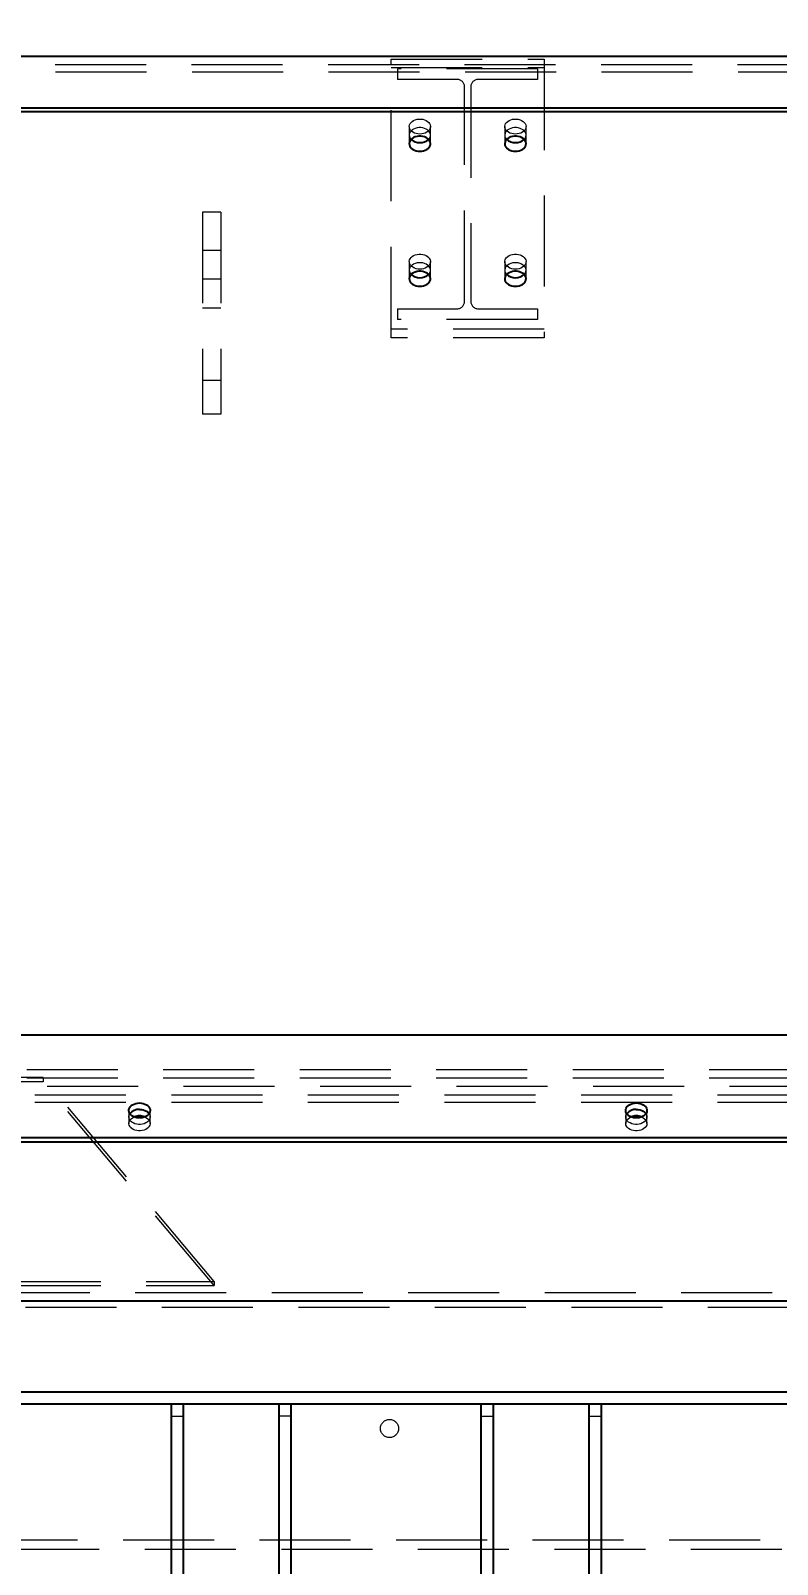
# Model space of a CAD drawing. Header units: millimetres. Extents: x 1293 to 41893, y 1011 to 26911.
# Drawn here: x 9576 to 10097, y 7712 to 8782 of the extents above; entities that cross this region are included whole.
import ezdxf

# ---------------------------------------------------------------- set-up
doc = ezdxf.new("R2010")
doc.units = ezdxf.units.MM
doc.header["$LTSCALE"] = 50
doc.linetypes.add('HIDDEN', pattern=[1.905, 1.27, -0.635])
doc.layers.add('CAPA_1', color=7, linetype='Continuous')
doc.layers.add('MAQUINAS', color=11, linetype='Continuous')
doc.styles.add('SLDTEXTSTYLE0', font='TXT', dxfattribs={"width": 0.75})
doc.dimstyles.new('SLDDIMSTYLE0', dxfattribs={"dimtxt": 100, "dimasz": 100, "dimexe": 0, "dimexo": 0.0625, "dimgap": 25, "dimtad": 2, "dimdec": 0, "dimlfac": 1.5, "dimrnd": 1e-09, "dimzin": 12, "dimdsep": 46, "dimtxsty": 'SLDTEXTSTYLE0', "dimsah": 1, "dimcen": 0.09, "dimadec": 0, "dimazin": 3, "dimtfac": 1, "dimtdec": 0, "dimtofl": 0, "dimtmove": 0, "dimatfit": 3, "dimfxl": 1, "dimfrac": 2, "dimtolj": 1, "dimtzin": 12, "dimarcsym": 0})

# ---------------------------------------------------------------- blocks, each defined once
blk = doc.blocks.new('_D_15')
at = {"layer": 'CAPA_1', "transparency": 16777216}
for p, q in [((6530.1, 8742.4), (6530.1, 9415.6)), ((16745.2, 6492), (16745.2, 9415.6)), ((6530.1, 9365.6), (16745.2, 9365.6))]:
    blk.add_line(p, q, dxfattribs=at)
for points in [[(6530.1, 9365.6), (6630.1, 9350.3), (6630.1, 9381)], [(16745.2, 9365.6), (16645.2, 9381), (16645.2, 9350.3)]]:
    blk.add_solid(points, dxfattribs=at)
at = {"layer": 'CAPA_1', "transparency": 16777216, "insert": (11452.9, 9494.6), "char_height": 100, "attachment_point": 1, "style": 'SLDTEXTSTYLE0'}
blk.add_mtext('15323', dxfattribs=at)
blk = doc.blocks.new('_D_16')
at = {"layer": 'CAPA_1', "transparency": 16777216}
for p, q in [((6530.1, 8742.4), (6530.1, 9115.6)), ((10510.5, 8346.2), (10510.5, 9115.6)), ((10510.5, 9065.6), (6530.1, 9065.6))]:
    blk.add_line(p, q, dxfattribs=at)
for points in [[(6530.1, 9065.6), (6630.1, 9050.3), (6630.1, 9081)], [(10510.5, 9065.6), (10410.5, 9081), (10410.5, 9050.3)]]:
    blk.add_solid(points, dxfattribs=at)
at = {"layer": 'CAPA_1', "transparency": 16777216, "insert": (8372.6, 9194.6), "char_height": 100, "attachment_point": 1, "style": 'SLDTEXTSTYLE0'}
blk.add_mtext('5971', dxfattribs=at)

msp = doc.modelspace()

# ---------------------------------------------------------------- linework, layer by layer
at = {"color": 7, "linetype": 'Continuous', "lineweight": 25}
for p, q in [((6638.2402488, 8764.6482983), (10133.6971124, 8764.6482983)), ((6638.2402488, 8728.7272738), (10133.6971124, 8728.7272738)), ((6638.2402488, 8725.989247), (10133.6971124, 8725.989247)), ((10459.7315994, 8081.4888668), (9473.893483, 8081.4888668)), ((10504.1815994, 8009.6468178), (9473.893483, 8009.6468178)), ((9473.893483, 8006.908791), (10499.4948761, 8006.908791)), ((9520.6308761, 7895.8969069), (10491.5568163, 7895.8969069))]:
    msp.add_line(p, q, dxfattribs=at)
at = {"color": 1, "linetype": 'HIDDEN', "lineweight": 18}
for p, q in [((10132.4917951, 8758.6614609), (6638.8209327, 8758.6614609)), ((9827.3130645, 8762.7037547), (9933.9797312, 8762.7037547)), ((9827.3130645, 8568.1551089), (9827.3130645, 8762.7037547)), ((9827.3130645, 8756.7169172), (9933.9797312, 8756.7169172)), ((9831.7937312, 8755.8835172), (9831.7937312, 8748.4328505)), ((9929.4990645, 8755.8835172), (9831.7937312, 8755.8835172)), ((9929.4990645, 8755.8835172), (9929.4990645, 8748.4328505)), ((9933.9797312, 8762.7037547), (9933.9797312, 8568.1551089)), ((10132.8145392, 8753.4761621), (6638.6654448, 8753.4761621)), ((9873.3650645, 8748.4328505), (9831.7937312, 8748.4328505)), ((9929.4990645, 8748.4328505), (9887.9277312, 8748.4328505)), ((9878.4450645, 8593.4928505), (9878.4450645, 8743.3528505)), ((9882.8477312, 8743.3528505), (9882.8477312, 8593.4928505)), ((9839.9047312, 8715.5633026), (9839.9047312, 8703.5896277)), ((9854.7213978, 8703.5896277), (9854.7213978, 8715.5633026)), ((9906.5713978, 8715.5633026), (9906.5713978, 8703.5896277)), ((9921.3880645, 8703.5896277), (9921.3880645, 8715.5633026)), ((9695.7149327, 8655.7514731), (9695.7149327, 8514.8039023)), ((9708.4149327, 8655.7514731), (9695.7149327, 8655.7514731)), ((9708.4149327, 8655.7514731), (9708.4149327, 8514.8039023)), ((9708.4149327, 8629.0848064), (9695.7149327, 8629.0848064)), ((9839.9047312, 8621.2823984), (9839.9047312, 8609.3087236)), ((9854.7213978, 8609.3087236), (9854.7213978, 8621.2823984)), ((9906.5713978, 8621.2823984), (9906.5713978, 8609.3087236)), ((9921.3880645, 8609.3087236), (9921.3880645, 8621.2823984)), ((9708.4149327, 8609.0848064), (9695.7149327, 8609.0848064)), ((9695.7149327, 8589.0848064), (9708.4149327, 8589.0848064)), ((9831.7937312, 8588.4128505), (9831.7937312, 8580.9621838)), ((9831.7937312, 8588.4128505), (9873.3650645, 8588.4128505)), ((9887.9277312, 8588.4128505), (9929.4990645, 8588.4128505)), ((9929.4990645, 8588.4128505), (9929.4990645, 8580.9621838)), ((9933.9797312, 8574.1419463), (9827.3130645, 8574.1419463)), ((9929.4990645, 8580.9621838), (9831.7937312, 8580.9621838)), ((9933.9797312, 8568.1551089), (9827.3130645, 8568.1551089)), ((9708.4149327, 8538.3741283), (9695.7149327, 8538.3741283)), ((9708.4149327, 8514.8039023), (9695.7149327, 8514.8039023)), ((7096.4969692, 8057.5415171), (10502.0649327, 8057.5415171)), ((7096.4969692, 8051.5546797), (10502.0649327, 8051.5546797)), ((9584.3537317, 8051.8610926), (7251.0203983, 8051.8610926)), ((9584.3537317, 8051.8610926), (9584.3537317, 8048.8676739)), ((9703.7323392, 7909.5912083), (9584.3537317, 8051.8610926)), ((10507.9615427, 8045.5678423), (7095.2916519, 8045.5678423)), ((10499.4948761, 8039.5810049), (7242.1615427, 8039.5810049)), ((9584.3537317, 8048.8676739), (7251.0203983, 8048.8676739)), ((9703.7323392, 7906.5977896), (9584.3537317, 8048.8676739)), ((10499.4948761, 8034.3957061), (7191.6756998, 8034.3957061)), ((9644.2673665, 8028.8447669), (9644.2673665, 8019.8645108)), ((9659.0840331, 8019.8645108), (9659.0840331, 8028.8447669)), ((9990.9340331, 8028.8447669), (9990.9340331, 8019.8645108)), ((10005.7506998, 8019.8645108), (10005.7506998, 8028.8447669)), ((7362.7268163, 7901.8837444), (10507.9615427, 7901.8837444)), ((7370.3990058, 7909.5912083), (9703.7323392, 7909.5912083)), ((7370.3990058, 7906.5977896), (9703.7323392, 7906.5977896)), ((9703.7323392, 7909.5912083), (9703.7323392, 7906.5977896)), ((10492.8282094, 7891.2302403), (7369.393483, 7891.2302403)), ((7354.2601497, 7729.2302403), (10499.4948761, 7729.2302403)), ((7369.393483, 7722.5635736), (10492.8282094, 7722.5635736))]:
    msp.add_line(p, q, dxfattribs=at)
at = {"color": 1, "linetype": 'HIDDEN', "lineweight": 18, "flags": 128}
for points in [[(9847.3130645, 8710.3248198), (9845.9902555, 8710.4090044), (9844.7099627, 8710.6588524), (9843.5133357, 8711.0663334), (9842.4388351, 8711.6183507), (9841.5209963, 8712.297162), (9840.7893193, 8713.0809498), (9840.2673208, 8713.9445224), (9839.9717784, 8714.8601239), (9839.9121909, 8715.7983262), (9840.0904736, 8716.7289746), (9840.5008963, 8717.6221574), (9841.1302677, 8718.4491669), (9841.9583592, 8719.1834223), (9842.9585554, 8719.8013241), (9844.0987091, 8720.2830124), (9845.3421749, 8720.6130054), (9846.6489866, 8720.7806967), (9847.9771424, 8720.7806967), (9849.2839541, 8720.6130054), (9850.5274199, 8720.2830124), (9851.6675736, 8719.8013241), (9852.6677698, 8719.1834223), (9853.4958614, 8718.4491669), (9854.1252328, 8717.6221574), (9854.5356555, 8716.7289746), (9854.7139381, 8715.7983262), (9854.6543507, 8714.8601239), (9854.3588082, 8713.9445224), (9853.8368097, 8713.0809498), (9853.1051327, 8712.297162), (9852.1872939, 8711.6183507), (9851.1127933, 8711.0663334), (9849.9161663, 8710.6588524), (9848.6358735, 8710.4090044), (9847.3130645, 8710.3248198)], [(9853.3927266, 8706.5830465), (9853.8368097, 8707.0941124), (9854.3588082, 8707.957685), (9854.6543507, 8708.8732865), (9854.7139381, 8709.8114888), (9854.5356555, 8710.7421372), (9854.1252328, 8711.63532), (9853.4958614, 8712.4623295), (9852.6677698, 8713.1965849), (9851.6675736, 8713.8144867), (9850.5274199, 8714.296175), (9849.2839541, 8714.626168), (9847.9771424, 8714.7938593), (9846.6489866, 8714.7938593), (9845.3421749, 8714.626168), (9844.0987091, 8714.296175), (9842.9585554, 8713.8144867), (9841.9583592, 8713.1965849), (9841.1302677, 8712.4623295), (9840.5008963, 8711.63532), (9840.0904736, 8710.7421372), (9839.9121909, 8709.8114888), (9839.9717784, 8708.8732865), (9840.2673208, 8707.957685), (9840.7893193, 8707.0941124), (9841.2334024, 8706.5830465)], [(9913.9797312, 8710.3248198), (9912.6569222, 8710.4090044), (9911.3766293, 8710.6588524), (9910.1800024, 8711.0663334), (9909.1055018, 8711.6183507), (9908.1876629, 8712.297162), (9907.4559859, 8713.0809498), (9906.9339875, 8713.9445224), (9906.638445, 8714.8601239), (9906.5788575, 8715.7983262), (9906.7571402, 8716.7289746), (9907.1675629, 8717.6221574), (9907.7969343, 8718.4491669), (9908.6250259, 8719.1834223), (9909.6252221, 8719.8013241), (9910.7653758, 8720.2830124), (9912.0088415, 8720.6130054), (9913.3156533, 8720.7806967), (9914.6438091, 8720.7806967), (9915.9506208, 8720.6130054), (9917.1940865, 8720.2830124), (9918.3342402, 8719.8013241), (9919.3344365, 8719.1834223), (9920.162528, 8718.4491669), (9920.7918994, 8717.6221574), (9921.2023221, 8716.7289746), (9921.3806048, 8715.7983262), (9921.3210173, 8714.8601239), (9921.0254749, 8713.9445224), (9920.5034764, 8713.0809498), (9919.7717994, 8712.297162), (9918.8539606, 8711.6183507), (9917.77946, 8711.0663334), (9916.582833, 8710.6588524), (9915.3025402, 8710.4090044), (9913.9797312, 8710.3248198)], [(9920.0593933, 8706.5830465), (9920.5034764, 8707.0941124), (9921.0254749, 8707.957685), (9921.3210173, 8708.8732865), (9921.3806048, 8709.8114888), (9921.2023221, 8710.7421372), (9920.7918994, 8711.63532), (9920.162528, 8712.4623295), (9919.3344365, 8713.1965849), (9918.3342402, 8713.8144867), (9917.1940865, 8714.296175), (9915.9506208, 8714.626168), (9914.6438091, 8714.7938593), (9913.3156533, 8714.7938593), (9912.0088415, 8714.626168), (9910.7653758, 8714.296175), (9909.6252221, 8713.8144867), (9908.6250259, 8713.1965849), (9907.7969343, 8712.4623295), (9907.1675629, 8711.63532), (9906.7571402, 8710.7421372), (9906.5788575, 8709.8114888), (9906.638445, 8708.8732865), (9906.9339875, 8707.957685), (9907.4559859, 8707.0941124), (9907.900069, 8706.5830465)], [(9847.3130645, 8616.0439157), (9845.9902555, 8616.1281003), (9844.7099627, 8616.3779482), (9843.5133357, 8616.7854292), (9842.4388351, 8617.3374465), (9841.5209963, 8618.0162579), (9840.7893193, 8618.8000456), (9840.2673208, 8619.6636182), (9839.9717784, 8620.5792198), (9839.9121909, 8621.5174221), (9840.0904736, 8622.4480705), (9840.5008963, 8623.3412533), (9841.1302677, 8624.1682627), (9841.9583592, 8624.9025182), (9842.9585554, 8625.52042), (9844.0987091, 8626.0021083), (9845.3421749, 8626.3321012), (9846.6489866, 8626.4997926), (9847.9771424, 8626.4997926), (9849.2839541, 8626.3321012), (9850.5274199, 8626.0021083), (9851.6675736, 8625.52042), (9852.6677698, 8624.9025182), (9853.4958614, 8624.1682627), (9854.1252328, 8623.3412533), (9854.5356555, 8622.4480705), (9854.7139381, 8621.5174221), (9854.6543507, 8620.5792198), (9854.3588082, 8619.6636182), (9853.8368097, 8618.8000456), (9853.1051327, 8618.0162579), (9852.1872939, 8617.3374465), (9851.1127933, 8616.7854292), (9849.9161663, 8616.3779482), (9848.6358735, 8616.1281003), (9847.3130645, 8616.0439157)], [(9853.3927266, 8612.3021423), (9853.8368097, 8612.8132082), (9854.3588082, 8613.6767808), (9854.6543507, 8614.5923824), (9854.7139381, 8615.5305846), (9854.5356555, 8616.4612331), (9854.1252328, 8617.3544158), (9853.4958614, 8618.1814253), (9852.6677698, 8618.9156808), (9851.6675736, 8619.5335826), (9850.5274199, 8620.0152709), (9849.2839541, 8620.3452638), (9847.9771424, 8620.5129552), (9846.6489866, 8620.5129552), (9845.3421749, 8620.3452638), (9844.0987091, 8620.0152709), (9842.9585554, 8619.5335826), (9841.9583592, 8618.9156808), (9841.1302677, 8618.1814253), (9840.5008963, 8617.3544158), (9840.0904736, 8616.4612331), (9839.9121909, 8615.5305846), (9839.9717784, 8614.5923824), (9840.2673208, 8613.6767808), (9840.7893193, 8612.8132082), (9841.2334024, 8612.3021423)], [(9913.9797312, 8616.0439157), (9912.6569222, 8616.1281003), (9911.3766293, 8616.3779482), (9910.1800024, 8616.7854292), (9909.1055018, 8617.3374465), (9908.1876629, 8618.0162579), (9907.4559859, 8618.8000456), (9906.9339875, 8619.6636182), (9906.638445, 8620.5792198), (9906.5788575, 8621.5174221), (9906.7571402, 8622.4480705), (9907.1675629, 8623.3412533), (9907.7969343, 8624.1682627), (9908.6250259, 8624.9025182), (9909.6252221, 8625.52042), (9910.7653758, 8626.0021083), (9912.0088415, 8626.3321012), (9913.3156533, 8626.4997926), (9914.6438091, 8626.4997926), (9915.9506208, 8626.3321012), (9917.1940865, 8626.0021083), (9918.3342402, 8625.52042), (9919.3344365, 8624.9025182), (9920.162528, 8624.1682627), (9920.7918994, 8623.3412533), (9921.2023221, 8622.4480705), (9921.3806048, 8621.5174221), (9921.3210173, 8620.5792198), (9921.0254749, 8619.6636182), (9920.5034764, 8618.8000456), (9919.7717994, 8618.0162579), (9918.8539606, 8617.3374465), (9917.77946, 8616.7854292), (9916.582833, 8616.3779482), (9915.3025402, 8616.1281003), (9913.9797312, 8616.0439157)], [(9920.0593933, 8612.3021423), (9920.5034764, 8612.8132082), (9921.0254749, 8613.6767808), (9921.3210173, 8614.5923824), (9921.3806048, 8615.5305846), (9921.2023221, 8616.4612331), (9920.7918994, 8617.3544158), (9920.162528, 8618.1814253), (9919.3344365, 8618.9156808), (9918.3342402, 8619.5335826), (9917.1940865, 8620.0152709), (9915.9506208, 8620.3452638), (9914.6438091, 8620.5129552), (9913.3156533, 8620.5129552), (9912.0088415, 8620.3452638), (9910.7653758, 8620.0152709), (9909.6252221, 8619.5335826), (9908.6250259, 8618.9156808), (9907.7969343, 8618.1814253), (9907.1675629, 8617.3544158), (9906.7571402, 8616.4612331), (9906.5788575, 8615.5305846), (9906.638445, 8614.5923824), (9906.9339875, 8613.6767808), (9907.4559859, 8612.8132082), (9907.900069, 8612.3021423)], [(9644.8635315, 8022.295784), (9644.4531088, 8023.1889668), (9644.2748262, 8024.1196152), (9644.3344136, 8025.0578175), (9644.6299561, 8025.973419), (9644.9822156, 8026.5997082)], [(9655.4915749, 8024.3546389), (9656.5499292, 8023.8094627), (9657.467768, 8023.1306514), (9658.199445, 8022.3468636), (9658.7214435, 8021.483291), (9659.0169859, 8020.5676894), (9659.0765734, 8019.6294872), (9658.8982907, 8018.6988387), (9658.487868, 8017.805656), (9657.8584966, 8016.9786465), (9657.0304051, 8016.244391), (9656.0302089, 8015.6264892), (9654.8900552, 8015.1448009), (9653.6465894, 8014.814808), (9652.3397777, 8014.6471166), (9651.0116219, 8014.6471166), (9649.7048102, 8014.814808), (9648.4613444, 8015.1448009), (9647.3211907, 8015.6264892), (9646.3209945, 8016.244391), (9645.4929029, 8016.9786465), (9644.8635315, 8017.805656), (9644.4531088, 8018.6988387), (9644.2748262, 8019.6294872), (9644.3344136, 8020.5676894), (9644.6299561, 8021.483291), (9645.1519546, 8022.3468636), (9645.8836316, 8023.1306514), (9646.8014704, 8023.8094627), (9647.8598247, 8024.3546389)], [(9644.6299561, 8025.973419), (9644.9822133, 8026.5997047)], [(9649.7048102, 8019.304936), (9648.4613444, 8019.634929), (9647.3211907, 8020.1166173), (9646.3209945, 8020.7345191), (9645.4929029, 8021.4687745), (9644.8635315, 8022.295784)], [(9651.0116219, 8019.1372447), (9649.7048102, 8019.304936)], [(9652.3397777, 8019.1372447), (9651.0116219, 8019.1372447)], [(9657.0304051, 8020.7345191), (9656.0302089, 8020.1166173), (9654.8900552, 8019.634929), (9653.6465894, 8019.304936), (9652.3397777, 8019.1372447)], [(9657.8584966, 8021.4687745), (9657.0304051, 8020.7345191)], [(9658.8982907, 8023.1889668), (9658.487868, 8022.295784), (9657.8584966, 8021.4687745)], [(9658.369184, 8026.5997081), (9658.7214435, 8025.973419)], [(9658.3691863, 8026.5997046), (9658.7214435, 8025.973419), (9659.0169859, 8025.0578175), (9659.0765734, 8024.1196152), (9658.8982907, 8023.1889668)], [(9993.9878574, 8020.1166173), (9992.9876612, 8020.7345191), (9992.1595696, 8021.4687745), (9991.5301982, 8022.295784), (9991.1197755, 8023.1889668), (9990.9414928, 8024.1196152), (9991.0010803, 8025.0578175)], [(10002.1582422, 8024.3546386), (10003.2165959, 8023.8094627), (10004.1344347, 8023.1306514), (10004.8661117, 8022.3468636), (10005.3881102, 8021.483291), (10005.6836526, 8020.5676894), (10005.7432401, 8019.6294872), (10005.5649574, 8018.6988387), (10005.1545347, 8017.805656), (10004.5251633, 8016.9786465), (10003.6970717, 8016.244391), (10002.6968755, 8015.6264892), (10001.5567218, 8015.1448009), (10000.3132561, 8014.814808), (9999.0064443, 8014.6471166), (9997.6782886, 8014.6471166), (9996.3714768, 8014.814808), (9995.1280111, 8015.1448009), (9993.9878574, 8015.6264892), (9992.9876612, 8016.244391), (9992.1595696, 8016.9786465), (9991.5301982, 8017.805656), (9991.1197755, 8018.6988387), (9990.9414928, 8019.6294872), (9991.0010803, 8020.5676894), (9991.2966228, 8021.483291), (9991.8186212, 8022.3468636), (9992.5502982, 8023.1306514), (9993.4681371, 8023.8094627), (9994.5264907, 8024.3546386)], [(9991.0010803, 8025.0578175), (9991.2966228, 8025.973419), (9991.6488803, 8026.5997052)], [(9991.2966228, 8025.973419), (9991.6488787, 8026.5997029)], [(9995.1280111, 8019.634929), (9993.9878574, 8020.1166173)], [(9996.3714768, 8019.304936), (9995.1280111, 8019.634929)], [(10001.5567218, 8019.634929), (10000.3132561, 8019.304936), (9999.0064443, 8019.1372447), (9997.6782886, 8019.1372447), (9996.3714768, 8019.304936)], [(10002.6968755, 8020.1166173), (10001.5567218, 8019.634929)], [(10003.6970717, 8020.7345191), (10002.6968755, 8020.1166173)], [(10005.6836526, 8025.0578175), (10005.7432401, 8024.1196152), (10005.5649574, 8023.1889668), (10005.1545347, 8022.295784), (10004.5251633, 8021.4687745), (10003.6970717, 8020.7345191)], [(10005.0358526, 8026.5997052), (10005.3881102, 8025.973419), (10005.6836526, 8025.0578175)], [(10005.0358542, 8026.5997029), (10005.3881102, 8025.973419)]]:
    msp.add_lwpolyline(points, dxfattribs=at)
at = {"color": 7, "linetype": 'Continuous', "lineweight": 25, "flags": 128}
for points in [[(9847.3130645, 8698.351145), (9848.6358735, 8698.4353296), (9849.9161663, 8698.6851775), (9851.1127933, 8699.0926586), (9852.1872939, 8699.6446759), (9853.1051327, 8700.3234872), (9853.8368097, 8701.1072749), (9854.3588082, 8701.9708476), (9854.6543507, 8702.8864491), (9854.7139381, 8703.8246514), (9854.5356555, 8704.7552998), (9854.1252328, 8705.6484826), (9853.4958614, 8706.4754921), (9852.6677698, 8707.2097475), (9851.6675736, 8707.8276493), (9850.5274199, 8708.3093376), (9849.2839541, 8708.6393306), (9847.9771424, 8708.8070219), (9846.6489866, 8708.8070219), (9845.3421749, 8708.6393306), (9844.0987091, 8708.3093376), (9842.9585554, 8707.8276493), (9841.9583592, 8707.2097475), (9841.1302677, 8706.4754921), (9840.5008963, 8705.6484826), (9840.0904736, 8704.7552998), (9839.9121909, 8703.8246514), (9839.9717784, 8702.8864491), (9840.2673208, 8701.9708476), (9840.7893193, 8701.1072749), (9841.5209963, 8700.3234872), (9842.4388351, 8699.6446759), (9843.5133357, 8699.0926586), (9844.7099627, 8698.6851775), (9845.9902555, 8698.4353296), (9847.3130645, 8698.351145)], [(9913.9797312, 8698.351145), (9915.3025402, 8698.4353296), (9916.582833, 8698.6851775), (9917.77946, 8699.0926586), (9918.8539606, 8699.6446759), (9919.7717994, 8700.3234872), (9920.5034764, 8701.1072749), (9921.0254749, 8701.9708476), (9921.3210173, 8702.8864491), (9921.3806048, 8703.8246514), (9921.2023221, 8704.7552998), (9920.7918994, 8705.6484826), (9920.162528, 8706.4754921), (9919.3344365, 8707.2097475), (9918.3342402, 8707.8276493), (9917.1940865, 8708.3093376), (9915.9506208, 8708.6393306), (9914.6438091, 8708.8070219), (9913.3156533, 8708.8070219), (9912.0088415, 8708.6393306), (9910.7653758, 8708.3093376), (9909.6252221, 8707.8276493), (9908.6250259, 8707.2097475), (9907.7969343, 8706.4754921), (9907.1675629, 8705.6484826), (9906.7571402, 8704.7552998), (9906.5788575, 8703.8246514), (9906.638445, 8702.8864491), (9906.9339875, 8701.9708476), (9907.4559859, 8701.1072749), (9908.1876629, 8700.3234872), (9909.1055018, 8699.6446759), (9910.1800024, 8699.0926586), (9911.3766293, 8698.6851775), (9912.6569222, 8698.4353296), (9913.9797312, 8698.351145)], [(9847.3130645, 8604.0702409), (9848.6358735, 8604.1544254), (9849.9161663, 8604.4042734), (9851.1127933, 8604.8117544), (9852.1872939, 8605.3637717), (9853.1051327, 8606.042583), (9853.8368097, 8606.8263708), (9854.3588082, 8607.6899434), (9854.6543507, 8608.6055449), (9854.7139381, 8609.5437472), (9854.5356555, 8610.4743957), (9854.1252328, 8611.3675784), (9853.4958614, 8612.1945879), (9852.6677698, 8612.9288433), (9851.6675736, 8613.5467452), (9850.5274199, 8614.0284335), (9849.2839541, 8614.3584264), (9847.9771424, 8614.5261177), (9846.6489866, 8614.5261177), (9845.3421749, 8614.3584264), (9844.0987091, 8614.0284335), (9842.9585554, 8613.5467452), (9841.9583592, 8612.9288433), (9841.1302677, 8612.1945879), (9840.5008963, 8611.3675784), (9840.0904736, 8610.4743957), (9839.9121909, 8609.5437472), (9839.9717784, 8608.6055449), (9840.2673208, 8607.6899434), (9840.7893193, 8606.8263708), (9841.5209963, 8606.042583), (9842.4388351, 8605.3637717), (9843.5133357, 8604.8117544), (9844.7099627, 8604.4042734), (9845.9902555, 8604.1544254), (9847.3130645, 8604.0702409)], [(9913.9797312, 8604.0702409), (9915.3025402, 8604.1544254), (9916.582833, 8604.4042734), (9917.77946, 8604.8117544), (9918.8539606, 8605.3637717), (9919.7717994, 8606.042583), (9920.5034764, 8606.8263708), (9921.0254749, 8607.6899434), (9921.3210173, 8608.6055449), (9921.3806048, 8609.5437472), (9921.2023221, 8610.4743957), (9920.7918994, 8611.3675784), (9920.162528, 8612.1945879), (9919.3344365, 8612.9288433), (9918.3342402, 8613.5467452), (9917.1940865, 8614.0284335), (9915.9506208, 8614.3584264), (9914.6438091, 8614.5261177), (9913.3156533, 8614.5261177), (9912.0088415, 8614.3584264), (9910.7653758, 8614.0284335), (9909.6252221, 8613.5467452), (9908.6250259, 8612.9288433), (9907.7969343, 8612.1945879), (9907.1675629, 8611.3675784), (9906.7571402, 8610.4743957), (9906.5788575, 8609.5437472), (9906.638445, 8608.6055449), (9906.9339875, 8607.6899434), (9907.4559859, 8606.8263708), (9908.1876629, 8606.042583), (9909.1055018, 8605.3637717), (9910.1800024, 8604.8117544), (9911.3766293, 8604.4042734), (9912.6569222, 8604.1544254), (9913.9797312, 8604.0702409)], [(9651.6756998, 8034.0832497), (9652.9985088, 8033.9990651), (9654.2788016, 8033.7492171), (9655.4754286, 8033.3417361), (9656.5499292, 8032.7897188), (9657.467768, 8032.1109075), (9658.199445, 8031.3271197), (9658.7214435, 8030.4635471), (9659.0169859, 8029.5479456), (9659.0765734, 8028.6097433), (9658.8982907, 8027.6790948), (9658.487868, 8026.7859121), (9657.8584966, 8025.9589026), (9657.0304051, 8025.2246472), (9656.0302089, 8024.6067454), (9654.8900552, 8024.1250571), (9653.6465894, 8023.7950641), (9652.3397777, 8023.6273728), (9651.0116219, 8023.6273728), (9649.7048102, 8023.7950641), (9648.4613444, 8024.1250571), (9647.3211907, 8024.6067454), (9646.3209945, 8025.2246472), (9645.4929029, 8025.9589026), (9644.8635315, 8026.7859121), (9644.4531088, 8027.6790948), (9644.2748262, 8028.6097433), (9644.3344136, 8029.5479456), (9644.6299561, 8030.4635471), (9645.1519546, 8031.3271197), (9645.8836316, 8032.1109075), (9646.8014704, 8032.7897188), (9647.875971, 8033.3417361), (9649.072598, 8033.7492171), (9650.3528908, 8033.9990651), (9651.6756998, 8034.0832497)], [(9651.6756998, 8029.5931216), (9652.9985088, 8029.508937), (9654.2788016, 8029.2590891)], [(9654.2788016, 8029.2590891), (9655.4754286, 8028.851608)], [(9655.4754286, 8028.851608), (9656.5499292, 8028.2995907), (9657.467768, 8027.6207794)], [(9998.3423665, 8034.0832497), (9999.6651755, 8033.9990651), (10000.9454683, 8033.7492171), (10002.1420953, 8033.3417361), (10003.2165959, 8032.7897188), (10004.1344347, 8032.1109075), (10004.8661117, 8031.3271197), (10005.3881102, 8030.4635471), (10005.6836526, 8029.5479456), (10005.7432401, 8028.6097433), (10005.5649574, 8027.6790948), (10005.1545347, 8026.7859121), (10004.5251633, 8025.9589026), (10003.6970717, 8025.2246472), (10002.6968755, 8024.6067454), (10001.5567218, 8024.1250571), (10000.3132561, 8023.7950641), (9999.0064443, 8023.6273728), (9997.6782886, 8023.6273728), (9996.3714768, 8023.7950641), (9995.1280111, 8024.1250571), (9993.9878574, 8024.6067454), (9992.9876612, 8025.2246472), (9992.1595696, 8025.9589026), (9991.5301982, 8026.7859121), (9991.1197755, 8027.6790948), (9990.9414928, 8028.6097433), (9991.0010803, 8029.5479456), (9991.2966228, 8030.4635471), (9991.8186212, 8031.3271197), (9992.5502982, 8032.1109075), (9993.4681371, 8032.7897188), (9994.5426376, 8033.3417361), (9995.7392646, 8033.7492171), (9997.0195575, 8033.9990651), (9998.3423665, 8034.0832497)], [(9998.3423665, 8029.5931216), (9999.6651755, 8029.508937)], [(9999.6651755, 8029.508937), (10000.9454683, 8029.2590891)], [(10000.9454683, 8029.2590891), (10002.1420953, 8028.851608)], [(10002.1420953, 8028.851608), (10003.2165959, 8028.2995907)], [(10003.2165959, 8028.2995907), (10004.1344347, 8027.6207794), (10004.8661117, 8026.8369917), (10005.0358542, 8026.5997029)], [(9657.467768, 8027.6207794), (9658.199445, 8026.8369917), (9658.3691863, 8026.5997046)], [(9658.199445, 8026.8369917), (9658.369184, 8026.5997081)], [(10004.8661117, 8026.8369917), (10005.0358526, 8026.5997052)]]:
    msp.add_lwpolyline(points, dxfattribs=at)
at = {"color": 1, "linetype": 'HIDDEN', "lineweight": 18}
msp.add_circle((9826.1615427, 7806.8969069), 6.35, dxfattribs=at)
for centre, start, end in [((9873.3650645, 8743.3528505), 0, 90), ((9887.9277312, 8743.3528505), 90, 180), ((9873.3650645, 8593.4928505), 270, 0), ((9887.9277312, 8593.4928505), 180, 270)]:
    msp.add_arc(centre, 5.08, start, end, dxfattribs=at)
at = {"color": 7, "linetype": 'Continuous', "lineweight": 25}
for centre, radius, start, end in [((9846.982855, 8712.7982042), 8.4666635, 227.2290301072, 272.2351677821), ((9847.6432741, 8712.7982042), 8.4666635, 267.7648322179, 312.7709698928), ((9913.6495216, 8712.7982042), 8.4666635, 227.2290301072, 272.2351677822), ((9914.3099407, 8712.7982042), 8.4666635, 267.7648322179, 312.7709698928), ((9846.982855, 8618.5173), 8.4666635, 227.2290301061, 272.2351677822), ((9847.6432741, 8618.5173), 8.4666635, 267.7648322178, 312.7709698939), ((9913.6495216, 8618.5173), 8.4666635, 227.2290301066, 272.2351677822), ((9914.3099407, 8618.5173), 8.4666635, 267.7648322178, 312.7709698934), ((9651.2668615, 8021.5270551), 8.0764211, 87.0983778221, 141.0912896174), ((9997.9335283, 8021.5270548), 8.0764214, 87.0983783258, 141.0912835576), ((9651.5945145, 8015.4141708), 9.6891629, 89.5199142602, 112.6716922315), ((9651.7568851, 8015.4141708), 9.6891629, 67.3283077671, 90.4800857405), ((9998.2611811, 8015.414171), 9.6891627, 89.5199141067, 112.6716969595), ((9998.4235518, 8015.414171), 9.6891627, 67.3283030868, 90.4800858931)]:
    msp.add_arc(centre, radius, start, end, dxfattribs=at)
at = {"layer": 'MAQUINAS', "linetype": 'Continuous', "lineweight": 25}
for p, q in [((10485.7351363, 7832.3469069), (9520.6308761, 7832.3469069)), ((10491.5568163, 7823.8802403), (9520.6308761, 7823.8802403)), ((9673.7268163, 7823.8802403), (9673.7268163, 7507.4802403)), ((9682.193483, 7823.8802403), (9682.193483, 7507.4802403)), ((9748.8601497, 7823.8802403), (9748.8601497, 7587.9469069)), ((9757.3268163, 7823.8802403), (9757.3268163, 7587.9469069)), ((9890.1268163, 7587.9469069), (9890.1268163, 7823.8802403)), ((9898.593483, 7587.9469069), (9898.593483, 7823.8802403)), ((9965.2601497, 7823.8802403), (9965.2601497, 7507.4802403)), ((9973.7268163, 7823.8802403), (9973.7268163, 7507.4802403))]:
    msp.add_line(p, q, dxfattribs=at)
at = {"layer": 'MAQUINAS', "linetype": 'HIDDEN', "lineweight": 18}
for p, q in [((9673.7268163, 7815.4135736), (9682.193483, 7815.4135736)), ((9757.3268163, 7815.4135736), (9748.8601497, 7815.4135736)), ((9890.1268163, 7815.4135736), (9898.593483, 7815.4135736)), ((9965.2601497, 7815.4135736), (9973.7268163, 7815.4135736))]:
    msp.add_line(p, q, dxfattribs=at)

# ---------------------------------------------------------------- dimensions: what is measured, and where the dimension line sits
at = {"layer": 'CAPA_1'}
for base, p1, p2, picture, middle in [((16745.1618891, 9365.6463094), (6530.1246702, 8678.8772747), (16745.1618891, 6428.5014528), '_D_15', (11637.6432797, 9365.6463094)), ((6530.1246702, 9065.6463094), (10510.5315994, 8282.7109274), (6530.1246702, 8678.8772747), '_D_16', (8520.3281348, 9065.6463094))]:
    dim = msp.add_linear_dim(base=base, p1=p1, p2=p2, dimstyle='SLDDIMSTYLE0', dxfattribs=at)
    dim.commit()
    dim.dimension.update_dxf_attribs({"geometry": picture, "text_midpoint": middle, "dimtype": 160})

doc.saveas('drawing.dxf')
